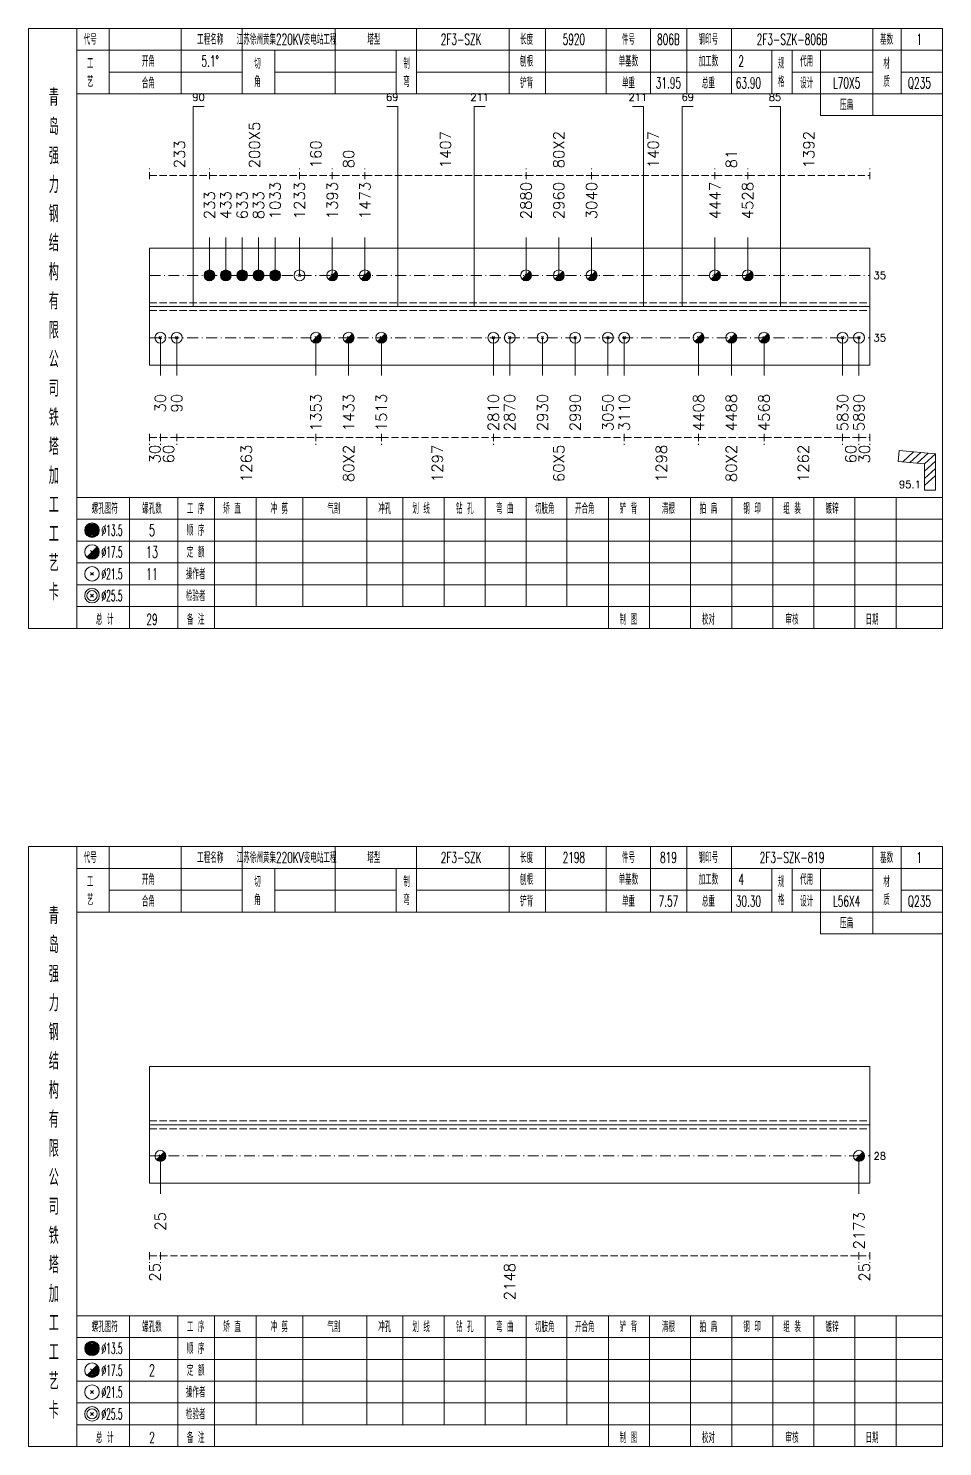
# Model space of a CAD drawing. Extents: x 0 to 4623, y -1159 to 4890.
# Drawn here: x 3736.8 to 3988.2, y 1350 to 1740 of the extents above; entities that cross this region are included whole.
import ezdxf
from ezdxf.enums import TextEntityAlignment as Align

# ---------------------------------------------------------------- set-up
doc = ezdxf.new("R2010")
doc.units = 0
doc.header["$MEASUREMENT"] = 0
doc.linetypes.add('一点画线', pattern=[5.2, 3, -1, 0.2, -1])
doc.linetypes.add('虚线', pattern=[2.75, 2, -0.75])
doc.layers.get('0').update_dxf_attribs({"linetype": 'CONTINUOUS', "lineweight": 25})
for name, color, linetype, lineweight in [('1', 7, 'CONTINUOUS', 25), ('2', 7, 'CONTINUOUS', 25), ('4', 7, 'CONTINUOUS', 25), ('5', 7, 'CONTINUOUS', 25)]:
    doc.layers.add(name, color=color, linetype=linetype, lineweight=lineweight)
doc.styles.get("Standard").update_dxf_attribs({"font": 'simplex.shx', "width": 0.7, "height": 3, "bigfont": 'gbhzfs.shx'})

# ---------------------------------------------------------------- blocks, each defined once
blk = doc.blocks.new('孔17.5')
at = {"layer": '5', "color": 7, "linetype": 'Continuous', "lineweight": 13}
for p, q in [((-0.707, -0.707), (0.707, 0.707)), ((-0.2, 0.2), (0.2, -0.2))]:
    blk.add_line(p, q, dxfattribs=at)
blk.add_circle((0, 0), 1, dxfattribs=at)
for radius in [0.9, 0.8, 0.7, 0.6, 0.5, 0.4, 0.3, 0.2, 0.1]:
    blk.add_arc((0, 0), radius, 225, 45, dxfattribs=at)
blk = doc.blocks.new('孔13.5')
at = {"layer": '5', "color": 7, "linetype": 'Continuous', "lineweight": 13}
for p, q in [((-0.1, -0.1), (0.1, 0.1)), ((0.1, -0.1), (-0.1, 0.1))]:
    blk.add_line(p, q, dxfattribs=at)
for radius in [1, 0.9, 0.8, 0.7, 0.6, 0.5, 0.4, 0.3, 0.2, 0.1]:
    blk.add_circle((0, 0), radius, dxfattribs=at)
blk = doc.blocks.new('孔21.5')
at = {"layer": '5', "color": 7, "linetype": 'Continuous', "lineweight": 13}
for p, q in [((-0.2, -0.2), (0.2, 0.2)), ((-0.2, 0.2), (0.2, -0.2))]:
    blk.add_line(p, q, dxfattribs=at)
blk.add_circle((0, 0), 1, dxfattribs=at)

msp = doc.modelspace()

# ---------------------------------------------------------------- linework, layer by layer
at = {"color": 8, "linetype": '虚线', "lineweight": 9}
for p, q in [((3770.1, 1698.5), (3770.1, 1701.5)), ((3786.6, 1698.5), (3786.6, 1701.5)), ((3786.6, 1698.5), (3786.6, 1701.5)), ((3811.36, 1698.5), (3811.36, 1701.5)), ((3811.36, 1698.5), (3811.36, 1701.5)), ((3820.36, 1698.5), (3820.36, 1701.5)), ((3820.36, 1698.5), (3820.36, 1701.5)), ((3829.36, 1698.5), (3829.36, 1701.5)), ((3829.36, 1698.5), (3829.36, 1701.5)), ((3873.662, 1698.5), (3873.662, 1701.5)), ((3873.662, 1698.5), (3873.662, 1701.5)), ((3891.662, 1698.5), (3891.662, 1701.5)), ((3891.662, 1698.5), (3891.662, 1701.5)), ((3925.6, 1698.5), (3925.6, 1701.5)), ((3925.6, 1698.5), (3925.6, 1701.5)), ((3934.6, 1698.5), (3934.6, 1701.5)), ((3934.6, 1698.5), (3934.6, 1701.5)), ((3968.2, 1698.5), (3968.2, 1701.5)), ((3770.1, 1699.5), (3786.6, 1699.5)), ((3786.6, 1699.5), (3811.36, 1699.5)), ((3811.36, 1699.5), (3820.36, 1699.5)), ((3820.36, 1699.5), (3829.36, 1699.5)), ((3829.36, 1699.5), (3873.662, 1699.5)), ((3873.662, 1699.5), (3891.662, 1699.5)), ((3891.662, 1699.5), (3925.6, 1699.5)), ((3925.6, 1699.5), (3934.6, 1699.5)), ((3934.6, 1699.5), (3968.2, 1699.5)), ((3770.1, 1628.5), (3770.1, 1625.5)), ((3770.1, 1627.5), (3773.1, 1627.5)), ((3773.1, 1628.5), (3773.1, 1625.5)), ((3773.1, 1628.5), (3773.1, 1625.5)), ((3773.1, 1627.5), (3777.6, 1627.5)), ((3777.6, 1628.5), (3777.6, 1625.5)), ((3777.6, 1628.5), (3777.6, 1625.5)), ((3777.6, 1627.5), (3815.86, 1627.5)), ((3815.86, 1628.5), (3815.86, 1625.5)), ((3815.86, 1628.5), (3815.86, 1625.5)), ((3815.86, 1627.5), (3833.86, 1627.5)), ((3833.86, 1628.5), (3833.86, 1625.5)), ((3833.86, 1628.5), (3833.86, 1625.5)), ((3833.86, 1627.5), (3864.662, 1627.5)), ((3864.662, 1628.5), (3864.662, 1625.5)), ((3864.662, 1628.5), (3864.662, 1625.5)), ((3864.662, 1627.5), (3900.662, 1627.5)), ((3900.662, 1628.5), (3900.662, 1625.5)), ((3900.662, 1628.5), (3900.662, 1625.5)), ((3900.662, 1627.5), (3921.1, 1627.5)), ((3921.1, 1628.5), (3921.1, 1625.5)), ((3921.1, 1628.5), (3921.1, 1625.5)), ((3921.1, 1627.5), (3939.1, 1627.5)), ((3939.1, 1628.5), (3939.1, 1625.5)), ((3939.1, 1628.5), (3939.1, 1625.5)), ((3939.1, 1627.5), (3960.7, 1627.5)), ((3960.7, 1628.5), (3960.7, 1625.5)), ((3960.7, 1628.5), (3960.7, 1625.5)), ((3960.7, 1627.5), (3965.2, 1627.5)), ((3965.2, 1628.5), (3965.2, 1625.5)), ((3965.2, 1628.5), (3965.2, 1625.5)), ((3965.2, 1627.5), (3968.2, 1627.5)), ((3968.2, 1628.5), (3968.2, 1625.5)), ((3770.1, 1403.5), (3770.1, 1400.5)), ((3770.1, 1402.5), (3773.1, 1402.5)), ((3773.1, 1403.5), (3773.1, 1400.5)), ((3773.1, 1403.5), (3773.1, 1400.5)), ((3773.1, 1402.5), (3965.2, 1402.5)), ((3965.2, 1403.5), (3965.2, 1400.5)), ((3965.2, 1403.5), (3965.2, 1400.5)), ((3965.2, 1402.5), (3968.2, 1402.5)), ((3968.2, 1403.5), (3968.2, 1400.5))]:
    msp.add_line(p, q, dxfattribs=at)
at = {"color": 7, "linetype": 'Continuous', "lineweight": 13}
for p, q in [((3786.6, 1672.071), (3786.6, 1682.5)), ((3791.1, 1672.071), (3791.1, 1682.5)), ((3795.6, 1672.071), (3795.6, 1682.5)), ((3800.1, 1672.071), (3800.1, 1682.5)), ((3804.667, 1672.071), (3804.667, 1682.5)), ((3811.36, 1672.071), (3811.36, 1682.5)), ((3820.36, 1672.071), (3820.36, 1682.5)), ((3829.36, 1672.071), (3829.36, 1682.5)), ((3873.662, 1672.071), (3873.662, 1682.5)), ((3882.662, 1672.071), (3882.662, 1682.5)), ((3891.662, 1672.071), (3891.662, 1682.5)), ((3925.6, 1672.071), (3925.6, 1682.5)), ((3934.6, 1672.071), (3934.6, 1682.5)), ((3773.1, 1654.929), (3773.1, 1644.5)), ((3777.6, 1654.929), (3777.6, 1644.5)), ((3815.86, 1654.929), (3815.86, 1644.5)), ((3824.86, 1654.929), (3824.86, 1644.5)), ((3833.86, 1654.929), (3833.86, 1644.5)), ((3864.662, 1654.929), (3864.662, 1644.5)), ((3869.162, 1654.929), (3869.162, 1644.5)), ((3878.162, 1654.929), (3878.162, 1644.5)), ((3887.162, 1654.929), (3887.162, 1644.5)), ((3896.162, 1654.929), (3896.162, 1644.5)), ((3900.662, 1654.929), (3900.662, 1644.5)), ((3921.1, 1654.929), (3921.1, 1644.5)), ((3930.1, 1654.929), (3930.1, 1644.5)), ((3939.1, 1654.929), (3939.1, 1644.5)), ((3960.7, 1654.929), (3960.7, 1644.5)), ((3965.2, 1654.929), (3965.2, 1644.5)), ((3773.1, 1429.929), (3773.1, 1419.5)), ((3965.2, 1429.929), (3965.2, 1419.5))]:
    msp.add_line(p, q, dxfattribs=at)
at = {"color": 7, "linetype": 'Continuous', "lineweight": 18}
for p, q in [((3770.1, 1679.571), (3770.1, 1647.429)), ((3770.1, 1679.571), (3968.2, 1679.571)), ((3968.2, 1679.571), (3968.2, 1647.429)), ((3770.1, 1663.5), (3968.2, 1663.5)), ((3770.1, 1454.571), (3770.1, 1422.429)), ((3770.1, 1454.571), (3968.2, 1454.571)), ((3968.2, 1454.571), (3968.2, 1422.429)), ((3770.1, 1438.5), (3968.2, 1438.5))]:
    msp.add_line(p, q, dxfattribs=at)
at = {"color": 3, "linetype": '一点画线', "lineweight": 13}
for p, q in [((3770.1, 1672.071), (3968.2, 1672.071)), ((3770.1, 1654.929), (3968.2, 1654.929)), ((3770.1, 1429.929), (3968.2, 1429.929))]:
    msp.add_line(p, q, dxfattribs=at)
at = {"color": 1, "linetype": '虚线', "lineweight": 18}
for p, q in [((3770.1, 1664.571), (3968.2, 1664.571)), ((3770.1, 1662.429), (3968.2, 1662.429)), ((3770.1, 1439.571), (3968.2, 1439.571)), ((3770.1, 1437.429), (3968.2, 1437.429))]:
    msp.add_line(p, q, dxfattribs=at)
at = {"layer": '1', "color": 7, "linetype": 'Continuous', "lineweight": 18}
for p, q in [((3770.1, 1647.429), (3968.2, 1647.429)), ((3770.1, 1422.429), (3968.2, 1422.429))]:
    msp.add_line(p, q, dxfattribs=at)
at = {"layer": '2', "color": 7, "linetype": 'Continuous', "lineweight": 13}
for p, q in [((3782.1, 1663.5), (3782.1, 1718.5)), ((3782.1, 1718.5), (3785.1, 1718.5)), ((3838.36, 1718.5), (3835.36, 1718.5)), ((3838.36, 1663.5), (3838.36, 1718.5)), ((3859.412, 1663.5), (3859.412, 1718.5)), ((3859.412, 1718.5), (3862.412, 1718.5)), ((3905.912, 1718.5), (3902.912, 1718.5)), ((3905.912, 1663.5), (3905.912, 1718.5)), ((3916.6, 1663.5), (3916.6, 1718.5)), ((3916.6, 1718.5), (3919.6, 1718.5)), ((3943.6, 1718.5), (3940.6, 1718.5)), ((3943.6, 1663.5), (3943.6, 1718.5)), ((3976.24, 1623.889), (3975.973, 1620.901)), ((3986.2, 1623), (3976.24, 1623.889)), ((3977.224, 1620.789), (3980.224, 1623.533)), ((3979.216, 1620.611), (3982.216, 1623.356)), ((3981.208, 1620.434), (3984.208, 1623.178)), ((3983.2, 1620.256), (3986.2, 1623)), ((3986.2, 1613), (3986.2, 1623)), ((3975.973, 1620.901), (3983.2, 1620.256)), ((3983.2, 1618.256), (3986.2, 1621)), ((3983.2, 1620.256), (3983.2, 1613)), ((3983.2, 1616.256), (3986.2, 1619)), ((3983.2, 1614.256), (3986.2, 1617)), ((3983.2, 1613), (3986.2, 1613))]:
    msp.add_line(p, q, dxfattribs=at)
at = {"layer": '4', "color": 1, "linetype": 'Continuous', "lineweight": 18}
for p, q in [((3750.1, 1575), (3750.1, 1740)), ((3759, 1722), (3759, 1740)), ((3778.8, 1722), (3778.8, 1740)), ((3795.6, 1722), (3795.6, 1740)), ((3821.2, 1722), (3821.2, 1740)), ((3843.5, 1722), (3843.5, 1740)), ((3869, 1722), (3869, 1740)), ((3879, 1722), (3879, 1740)), ((3895.7, 1722), (3895.7, 1740)), ((3907.9, 1722), (3907.9, 1740)), ((3917.9, 1722), (3917.9, 1740)), ((3930.1, 1722), (3930.1, 1740)), ((3969, 1716), (3969, 1740)), ((3976.8, 1722), (3976.8, 1740)), ((3750.1, 1734), (3988.2, 1734)), ((3804.6, 1722), (3804.6, 1734)), ((3837.9, 1722), (3837.9, 1734)), ((3941.2, 1722), (3941.2, 1734)), ((3946.8, 1722), (3946.8, 1734)), ((3954.6, 1716), (3954.6, 1734)), ((3759, 1728), (3795.6, 1728)), ((3804.6, 1728), (3837.9, 1728)), ((3843.5, 1728), (3941.2, 1728)), ((3946.8, 1728), (3969, 1728)), ((3976.8, 1728), (3988.2, 1728)), ((3750.1, 1722), (3988.2, 1722)), ((3954.6, 1716), (3988.2, 1716)), ((3750.1, 1611), (3988.2, 1611)), ((3764.6, 1575), (3764.6, 1611)), ((3777.9, 1575), (3777.9, 1611)), ((3788, 1575), (3788, 1611)), ((3799.4, 1581), (3799.4, 1611)), ((3812.3, 1581), (3812.3, 1611)), ((3829.9, 1581), (3829.9, 1611)), ((3839.8, 1581), (3839.8, 1611)), ((3851.1, 1581), (3851.1, 1611)), ((3862.4, 1581), (3862.4, 1611)), ((3873.7, 1581), (3873.7, 1611)), ((3884.9, 1581), (3884.9, 1611)), ((3896.3, 1581), (3896.3, 1611)), ((3907.6, 1581), (3907.6, 1611)), ((3918.9, 1581), (3918.9, 1611)), ((3930.2, 1581), (3930.2, 1611)), ((3941.5, 1581), (3941.5, 1611)), ((3952.8, 1581), (3952.8, 1611)), ((3964.1, 1581), (3964.1, 1611)), ((3975.4, 1581), (3975.4, 1611)), ((3750.1, 1605), (3988.2, 1605)), ((3750.1, 1599), (3988.2, 1599)), ((3750.1, 1593), (3988.2, 1593)), ((3750.1, 1587), (3988.2, 1587)), ((3750.1, 1581), (3988.2, 1581)), ((3896.3, 1575), (3896.3, 1581)), ((3907.6, 1575), (3907.6, 1581)), ((3918.9, 1575), (3918.9, 1581)), ((3930.2, 1575), (3930.2, 1581)), ((3941.5, 1575), (3941.5, 1581)), ((3952.8, 1575), (3952.8, 1581)), ((3964.1, 1575), (3964.1, 1581)), ((3975.4, 1575), (3975.4, 1581)), ((3750.1, 1350), (3750.1, 1515)), ((3759, 1497), (3759, 1515)), ((3778.8, 1497), (3778.8, 1515)), ((3795.6, 1497), (3795.6, 1515)), ((3821.2, 1497), (3821.2, 1515)), ((3843.5, 1497), (3843.5, 1515)), ((3869, 1497), (3869, 1515)), ((3879, 1497), (3879, 1515)), ((3895.7, 1497), (3895.7, 1515)), ((3907.9, 1497), (3907.9, 1515)), ((3917.9, 1497), (3917.9, 1515)), ((3930.1, 1497), (3930.1, 1515)), ((3969, 1491), (3969, 1515)), ((3976.8, 1497), (3976.8, 1515)), ((3750.1, 1509), (3988.2, 1509)), ((3804.6, 1497), (3804.6, 1509)), ((3837.9, 1497), (3837.9, 1509)), ((3941.2, 1497), (3941.2, 1509)), ((3946.8, 1497), (3946.8, 1509)), ((3954.6, 1491), (3954.6, 1509)), ((3759, 1503), (3795.6, 1503)), ((3804.6, 1503), (3837.9, 1503)), ((3843.5, 1503), (3941.2, 1503)), ((3946.8, 1503), (3969, 1503)), ((3976.8, 1503), (3988.2, 1503)), ((3750.1, 1497), (3988.2, 1497)), ((3954.6, 1491), (3988.2, 1491)), ((3750.1, 1386), (3988.2, 1386)), ((3764.6, 1350), (3764.6, 1386)), ((3777.9, 1350), (3777.9, 1386)), ((3788, 1350), (3788, 1386)), ((3799.4, 1356), (3799.4, 1386)), ((3812.3, 1356), (3812.3, 1386)), ((3829.9, 1356), (3829.9, 1386)), ((3839.8, 1356), (3839.8, 1386)), ((3851.1, 1356), (3851.1, 1386)), ((3862.4, 1356), (3862.4, 1386)), ((3873.7, 1356), (3873.7, 1386)), ((3884.9, 1356), (3884.9, 1386)), ((3896.3, 1356), (3896.3, 1386)), ((3907.6, 1356), (3907.6, 1386)), ((3918.9, 1356), (3918.9, 1386)), ((3930.2, 1356), (3930.2, 1386)), ((3941.5, 1356), (3941.5, 1386)), ((3952.8, 1356), (3952.8, 1386)), ((3964.1, 1356), (3964.1, 1386)), ((3975.4, 1356), (3975.4, 1386)), ((3750.1, 1380), (3988.2, 1380)), ((3750.1, 1374), (3988.2, 1374)), ((3750.1, 1368), (3988.2, 1368)), ((3750.1, 1362), (3988.2, 1362)), ((3750.1, 1356), (3988.2, 1356)), ((3896.3, 1350), (3896.3, 1356)), ((3907.6, 1350), (3907.6, 1356)), ((3918.9, 1350), (3918.9, 1356)), ((3930.2, 1350), (3930.2, 1356)), ((3941.5, 1350), (3941.5, 1356)), ((3952.8, 1350), (3952.8, 1356)), ((3964.1, 1350), (3964.1, 1356)), ((3975.4, 1350), (3975.4, 1356))]:
    msp.add_line(p, q, dxfattribs=at)
at = {"layer": '4', "color": 7, "linetype": 'Continuous', "lineweight": 13}
for p, q in [((3754.1, 1601.8), (3754.5, 1602.2)), ((3754.5, 1601.8), (3754.1, 1602.2)), ((3752.886, 1594.586), (3755.714, 1597.414)), ((3753.9, 1596.4), (3754.7, 1595.6)), ((3753.9, 1589.6), (3754.7, 1590.4)), ((3753.9, 1590.4), (3754.7, 1589.6)), ((3753.9, 1583.6), (3754.7, 1584.4)), ((3753.9, 1584.4), (3754.7, 1583.6)), ((3754.1, 1376.8), (3754.5, 1377.2)), ((3754.5, 1376.8), (3754.1, 1377.2)), ((3752.886, 1369.586), (3755.714, 1372.414)), ((3753.9, 1371.4), (3754.7, 1370.6)), ((3753.9, 1364.6), (3754.7, 1365.4)), ((3753.9, 1365.4), (3754.7, 1364.6)), ((3753.9, 1358.6), (3754.7, 1359.4)), ((3753.9, 1359.4), (3754.7, 1358.6))]:
    msp.add_line(p, q, dxfattribs=at)
at = {"layer": '4', "color": 1, "linetype": 'Continuous', "lineweight": 18}
for points in [[(3736.8, 1740), (3736.8, 1575), (3988.2, 1575), (3988.2, 1740)], [(3736.8, 1515), (3736.8, 1350), (3988.2, 1350), (3988.2, 1515)]]:
    msp.add_lwpolyline(points, close=True, dxfattribs=at)
at = {"layer": '4', "color": 7, "linetype": 'Continuous', "lineweight": 13}
for centre, radius in [((3754.3, 1602), 2), ((3754.3, 1602), 1.8), ((3754.3, 1602), 1.6), ((3754.3, 1602), 1.4), ((3754.3, 1602), 1.2), ((3754.3, 1602), 1), ((3754.3, 1602), 0.8), ((3754.3, 1602), 0.6), ((3754.3, 1602), 0.4), ((3754.3, 1602), 0.2), ((3754.3, 1596), 2), ((3754.3, 1590), 2), ((3754.3, 1584), 2), ((3754.3, 1584), 1.4), ((3754.3, 1377), 2), ((3754.3, 1377), 1.8), ((3754.3, 1377), 1.6), ((3754.3, 1377), 1.4), ((3754.3, 1377), 1.2), ((3754.3, 1377), 1), ((3754.3, 1377), 0.8), ((3754.3, 1377), 0.6), ((3754.3, 1377), 0.4), ((3754.3, 1377), 0.2), ((3754.3, 1371), 2), ((3754.3, 1365), 2), ((3754.3, 1359), 2), ((3754.3, 1359), 1.4)]:
    msp.add_circle(centre, radius, dxfattribs=at)
for centre, radius in [((3754.3, 1596), 1.8), ((3754.3, 1596), 1.6), ((3754.3, 1596), 1.4), ((3754.3, 1596), 1.2), ((3754.3, 1596), 1), ((3754.3, 1596), 0.8), ((3754.3, 1596), 0.6), ((3754.3, 1596), 0.4), ((3754.3, 1596), 0.2), ((3754.3, 1371), 1.8), ((3754.3, 1371), 1.6), ((3754.3, 1371), 1.4), ((3754.3, 1371), 1.2), ((3754.3, 1371), 1), ((3754.3, 1371), 0.8), ((3754.3, 1371), 0.6), ((3754.3, 1371), 0.4), ((3754.3, 1371), 0.2)]:
    msp.add_arc(centre, radius, 225, 45, dxfattribs=at)

# ---------------------------------------------------------------- block references
at = {"color": 7, "linetype": 'Continuous', "lineweight": 13, "xscale": 1.5, "yscale": 1.5, "zscale": 1.5}
for name, p in [('孔13.5', (3786.6, 1672.071)), ('孔13.5', (3791.1, 1672.071)), ('孔13.5', (3795.6, 1672.071)), ('孔13.5', (3800.1, 1672.071)), ('孔13.5', (3804.667, 1672.071)), ('孔21.5', (3811.36, 1672.071)), ('孔17.5', (3820.36, 1672.071)), ('孔17.5', (3829.36, 1672.071)), ('孔17.5', (3873.662, 1672.071)), ('孔17.5', (3882.662, 1672.071)), ('孔17.5', (3891.662, 1672.071)), ('孔17.5', (3925.6, 1672.071)), ('孔17.5', (3934.6, 1672.071))]:
    msp.add_blockref(name, p, dxfattribs=at)
at = {"layer": '1', "color": 7, "linetype": 'Continuous', "lineweight": 13, "xscale": 1.5, "yscale": 1.5, "zscale": 1.5}
for name, p in [('孔21.5', (3773.1, 1654.929)), ('孔21.5', (3777.6, 1654.929)), ('孔17.5', (3815.86, 1654.929)), ('孔17.5', (3824.86, 1654.929)), ('孔17.5', (3833.86, 1654.929)), ('孔21.5', (3864.662, 1654.929)), ('孔21.5', (3869.162, 1654.929)), ('孔21.5', (3878.162, 1654.929)), ('孔21.5', (3887.162, 1654.929)), ('孔21.5', (3896.162, 1654.929)), ('孔21.5', (3900.662, 1654.929)), ('孔17.5', (3921.1, 1654.929)), ('孔17.5', (3930.1, 1654.929)), ('孔17.5', (3939.1, 1654.929)), ('孔21.5', (3960.7, 1654.929)), ('孔21.5', (3965.2, 1654.929)), ('孔17.5', (3773.1, 1429.929)), ('孔17.5', (3965.2, 1429.929))]:
    msp.add_blockref(name, p, dxfattribs=at)

# ---------------------------------------------------------------- texts
at = {"color": 8, "linetype": 'Continuous', "lineweight": 9}
for s, p in [('200X5', (3798.98, 1701.5)), ('233', (3778.35, 1701.5)), ('160', (3815.86, 1701.5)), ('1407', (3851.511, 1701.5)), ('80X2', (3882.662, 1701.5)), ('1407', (3908.631, 1701.5)), ('1392', (3951.4, 1701.5)), ('80', (3824.86, 1701.5)), ('81', (3930.1, 1701.5))]:
    msp.add_text(s, height=3, rotation=90, dxfattribs=at).set_placement(p, align=Align.MIDDLE_LEFT)
at = {"color": 7, "linetype": 'Continuous', "lineweight": 13}
for s, p in [('1033', (3804.667, 1687.5)), ('1233', (3811.36, 1687.5)), ('1393', (3820.36, 1687.5)), ('1473', (3829.36, 1687.5)), ('2880', (3873.662, 1687.5)), ('2960', (3882.662, 1687.5)), ('3040', (3891.662, 1687.5)), ('4447', (3925.6, 1687.5)), ('4528', (3934.6, 1687.5)), ('233', (3786.6, 1687.5)), ('433', (3791.1, 1687.5)), ('633', (3795.6, 1687.5)), ('833', (3800.1, 1687.5))]:
    msp.add_text(s, height=3, rotation=90, dxfattribs=at).set_placement(p, align=Align.MIDDLE_LEFT)
for s, p in [('35', (3969.2, 1672.071)), ('35', (3969.2, 1654.929)), ('28', (3969.2, 1429.929))]:
    msp.add_text(s, height=2, dxfattribs=at).set_placement(p, align=Align.MIDDLE_LEFT)
at = {"color": 8, "linetype": 'Continuous', "lineweight": 9}
for s, p in [('30', (3771.6, 1625.5)), ('60', (3775.35, 1625.5)), ('1263', (3796.73, 1625.5)), ('80X2', (3824.86, 1625.5)), ('1297', (3849.261, 1625.5)), ('60X5', (3882.662, 1625.5)), ('1298', (3910.881, 1625.5)), ('80X2', (3930.1, 1625.5)), ('1262', (3949.9, 1625.5)), ('60', (3962.95, 1625.5)), ('30', (3966.7, 1625.5)), ('25', (3771.6, 1400.5)), ('2148', (3869.15, 1400.5)), ('25', (3966.7, 1400.5))]:
    msp.add_text(s, height=3, rotation=90, dxfattribs=at).set_placement(p, align=Align.MIDDLE_RIGHT)
at = {"layer": '1', "color": 7, "linetype": 'Continuous', "lineweight": 13}
for s, p in [('30', (3773.1, 1639.5)), ('90', (3777.6, 1639.5)), ('1353', (3815.86, 1639.5)), ('1433', (3824.86, 1639.5)), ('1513', (3833.86, 1639.5)), ('2810', (3864.662, 1639.5)), ('2870', (3869.162, 1639.5)), ('2930', (3878.162, 1639.5)), ('2990', (3887.162, 1639.5)), ('3050', (3896.162, 1639.5)), ('3110', (3900.662, 1639.5)), ('4408', (3921.1, 1639.5)), ('4488', (3930.1, 1639.5)), ('4568', (3939.1, 1639.5)), ('5830', (3960.7, 1639.5)), ('5890', (3965.2, 1639.5)), ('25', (3773.1, 1414.5)), ('2173', (3965.2, 1414.5))]:
    msp.add_text(s, height=3, rotation=90, dxfattribs=at).set_placement(p, align=Align.MIDDLE_RIGHT)
at = {"layer": '2', "color": 7, "linetype": 'Continuous', "lineweight": 13}
for s, p in [('90', (3783.6, 1719.5)), ('69', (3836.86, 1719.5)), ('211', (3860.912, 1719.5)), ('211', (3904.412, 1719.5)), ('69', (3918.1, 1719.5)), ('85', (3942.1, 1719.5))]:
    msp.add_text(s, height=2, dxfattribs=at).set_placement(p, align=Align.BOTTOM_CENTER)
msp.add_text('95.1', height=2, dxfattribs=at).set_placement((3982.2, 1613), align=Align.BOTTOM_RIGHT)
at = {"layer": '4', "color": 1, "linetype": 'Continuous', "lineweight": 13}
for s, height, width, p in [('代号', 3, 0.6, (3753.8, 1737)), ('工程名称', 3, 0.6, (3786.8, 1737)), ('江苏徐州黄集220KV变电站工程', 3, 0.6, (3807.8, 1737)), ('塔型', 3, 0.6, (3831.8, 1737)), ('2F3-SZK', 3, 0.6, (3855.8, 1737)), ('长度', 3, 0.6, (3873.8, 1737)), ('5920', 3, 0.6, (3886.8, 1737)), ('件号', 3, 0.6, (3901.8, 1737)), ('806B', 3, 0.6, (3912.8, 1737)), ('钢印号', 3, 0.6, (3923.8, 1737)), ('2F3-SZK-806B', 3, 0.6, (3946.8, 1737)), ('基数', 3, 0.6, (3972.8, 1737)), ('1', 3, 0.6, (3981.8, 1737)), ('工', 3, 0.6, (3753.8, 1730.4)), ('开角', 3, 0.6, (3769.8, 1731)), ('5.1%%d', 3, 0.6, (3786.8, 1731)), ('切', 3, 0.6, (3799.8, 1730.4)), ('制', 3, 0.6, (3840.8, 1730.4)), ('刨根', 3, 0.6, (3873.8, 1731)), ('单基数', 3, 0.6, (3901.8, 1731)), ('加工数', 3, 0.6, (3923.8, 1731)), ('2', 3, 0.6, (3932.8, 1731)), ('规', 3, 0.6, (3943.8, 1730.4)), ('代用', 3, 0.6, (3950.8, 1731)), ('材', 3, 0.6, (3972.8, 1730.4)), ('艺', 3, 0.6, (3753.8, 1725.4)), ('合角', 3, 0.6, (3769.8, 1725)), ('角', 3, 0.6, (3799.8, 1725.4)), ('弯', 3, 0.6, (3840.8, 1725.4)), ('铲背', 3, 0.6, (3873.8, 1725)), ('单重', 3, 0.6, (3901.8, 1725)), ('31.95', 3, 0.6, (3912.8, 1725)), ('总重', 3, 0.6, (3923.8, 1725)), ('63.90', 3, 0.6, (3934.8, 1725)), ('格', 3, 0.6, (3943.8, 1725.4)), ('设计', 3, 0.6, (3950.8, 1725)), ('L70X5', 3, 0.6, (3961.8, 1725)), ('质', 3, 0.6, (3972.8, 1725.4)), ('Q235', 3, 0.6, (3981.8, 1725)), ('青', 4.6, 0.8, (3743.8, 1721)), ('压扁', 3, 0.6, (3961.8, 1719)), ('岛', 4.6, 0.8, (3743.8, 1713)), ('强', 4.6, 0.8, (3743.8, 1705)), ('力', 4.6, 0.8, (3743.8, 1697)), ('钢', 4.6, 0.8, (3743.8, 1689)), ('结', 4.6, 0.8, (3743.8, 1681)), ('构', 4.6, 0.8, (3743.8, 1673)), ('有', 4.6, 0.8, (3743.8, 1665)), ('限', 4.6, 0.8, (3743.8, 1657)), ('公', 4.6, 0.8, (3743.8, 1649)), ('司', 4.6, 0.8, (3743.8, 1641)), ('铁', 4.6, 0.8, (3743.8, 1633)), ('塔', 4.6, 0.8, (3743.8, 1625)), ('加', 4.6, 0.8, (3743.8, 1617)), ('工', 4.6, 0.8, (3743.8, 1609)), ('螺孔图符', 3, 0.6, (3757.8, 1608)), ('螺孔数', 3, 0.6, (3770.8, 1608)), ('工 序', 3, 0.6, (3782.8, 1608)), ('矫 直', 3, 0.6, (3792.8, 1608)), ('冲 剪', 3, 0.6, (3805.8, 1608)), ('气割', 3, 0.6, (3820.8, 1608)), ('冲孔', 3, 0.6, (3834.8, 1608)), ('划 线', 3, 0.6, (3844.8, 1608)), ('钻 孔', 3, 0.6, (3856.8, 1608)), ('弯 曲', 3, 0.6, (3867.8, 1608)), ('切肢角', 3, 0.6, (3878.8, 1608)), ('开合角', 3, 0.6, (3889.8, 1608)), ('铲 背', 3, 0.6, (3901.8, 1608)), ('清根', 3, 0.6, (3912.8, 1608)), ('拍 扁', 3, 0.6, (3923.8, 1608)), ('钢 印', 3, 0.6, (3935.8, 1608)), ('组 装', 3, 0.6, (3946.8, 1608)), ('镀锌', 3, 0.6, (3957.8, 1608)), ('工', 4.6, 0.8, (3743.8, 1601)), ('%%C13.5', 3, 0.5, (3759.8, 1602)), ('5', 3.2, 0.6, (3770.8, 1602)), ('顺 序', 3, 0.6, (3782.8, 1602)), ('艺', 4.6, 0.8, (3743.8, 1593)), ('%%C17.5', 3, 0.5, (3759.8, 1596)), ('13', 3.2, 0.6, (3770.8, 1596)), ('定 额', 3, 0.6, (3782.8, 1596)), ('%%C21.5', 3, 0.5, (3759.8, 1590)), ('11', 3.2, 0.6, (3770.8, 1590)), ('操作者', 3, 0.6, (3782.8, 1590)), ('卡', 4.6, 0.8, (3743.8, 1585)), ('%%C25.5', 3, 0.5, (3759.8, 1584)), ('检验者', 3, 0.6, (3782.8, 1584)), ('总 计', 3, 0.6, (3757.8, 1577.5)), ('29', 3, 0.6, (3770.8, 1577.5)), ('备 注', 3, 0.6, (3782.8, 1577.5)), ('制 图', 3, 0.6, (3901.8, 1577.5)), ('校对', 3, 0.6, (3923.8, 1577.5)), ('审核', 3, 0.6, (3946.8, 1577.5)), ('日期', 3, 0.6, (3968.8, 1577.5)), ('代号', 3, 0.6, (3753.8, 1512)), ('工程名称', 3, 0.6, (3786.8, 1512)), ('江苏徐州黄集220KV变电站工程', 3, 0.6, (3807.8, 1512)), ('塔型', 3, 0.6, (3831.8, 1512)), ('2F3-SZK', 3, 0.6, (3855.8, 1512)), ('长度', 3, 0.6, (3873.8, 1512)), ('2198', 3, 0.6, (3886.8, 1512)), ('件号', 3, 0.6, (3901.8, 1512)), ('819', 3, 0.6, (3912.8, 1512)), ('钢印号', 3, 0.6, (3923.8, 1512)), ('2F3-SZK-819', 3, 0.6, (3946.8, 1512)), ('基数', 3, 0.6, (3972.8, 1512)), ('1', 3, 0.6, (3981.8, 1512)), ('工', 3, 0.6, (3753.8, 1505.4)), ('开角', 3, 0.6, (3769.8, 1506)), ('切', 3, 0.6, (3799.8, 1505.4)), ('制', 3, 0.6, (3840.8, 1505.4)), ('刨根', 3, 0.6, (3873.8, 1506)), ('单基数', 3, 0.6, (3901.8, 1506)), ('加工数', 3, 0.6, (3923.8, 1506)), ('4', 3, 0.6, (3932.8, 1506)), ('规', 3, 0.6, (3943.8, 1505.4)), ('代用', 3, 0.6, (3950.8, 1506)), ('材', 3, 0.6, (3972.8, 1505.4)), ('艺', 3, 0.6, (3753.8, 1500.4)), ('合角', 3, 0.6, (3769.8, 1500)), ('角', 3, 0.6, (3799.8, 1500.4)), ('弯', 3, 0.6, (3840.8, 1500.4)), ('铲背', 3, 0.6, (3873.8, 1500)), ('单重', 3, 0.6, (3901.8, 1500)), ('7.57', 3, 0.6, (3912.8, 1500)), ('总重', 3, 0.6, (3923.8, 1500)), ('30.30', 3, 0.6, (3934.8, 1500)), ('格', 3, 0.6, (3943.8, 1500.4)), ('设计', 3, 0.6, (3950.8, 1500)), ('L56X4', 3, 0.6, (3961.8, 1500)), ('质', 3, 0.6, (3972.8, 1500.4)), ('Q235', 3, 0.6, (3981.8, 1500)), ('青', 4.6, 0.8, (3743.8, 1496)), ('压扁', 3, 0.6, (3961.8, 1494)), ('岛', 4.6, 0.8, (3743.8, 1488)), ('强', 4.6, 0.8, (3743.8, 1480)), ('力', 4.6, 0.8, (3743.8, 1472)), ('钢', 4.6, 0.8, (3743.8, 1464)), ('结', 4.6, 0.8, (3743.8, 1456)), ('构', 4.6, 0.8, (3743.8, 1448)), ('有', 4.6, 0.8, (3743.8, 1440)), ('限', 4.6, 0.8, (3743.8, 1432)), ('公', 4.6, 0.8, (3743.8, 1424)), ('司', 4.6, 0.8, (3743.8, 1416)), ('铁', 4.6, 0.8, (3743.8, 1408)), ('塔', 4.6, 0.8, (3743.8, 1400)), ('加', 4.6, 0.8, (3743.8, 1392)), ('工', 4.6, 0.8, (3743.8, 1384)), ('螺孔图符', 3, 0.6, (3757.8, 1383)), ('螺孔数', 3, 0.6, (3770.8, 1383)), ('工 序', 3, 0.6, (3782.8, 1383)), ('矫 直', 3, 0.6, (3792.8, 1383)), ('冲 剪', 3, 0.6, (3805.8, 1383)), ('气割', 3, 0.6, (3820.8, 1383)), ('冲孔', 3, 0.6, (3834.8, 1383)), ('划 线', 3, 0.6, (3844.8, 1383)), ('钻 孔', 3, 0.6, (3856.8, 1383)), ('弯 曲', 3, 0.6, (3867.8, 1383)), ('切肢角', 3, 0.6, (3878.8, 1383)), ('开合角', 3, 0.6, (3889.8, 1383)), ('铲 背', 3, 0.6, (3901.8, 1383)), ('清根', 3, 0.6, (3912.8, 1383)), ('拍 扁', 3, 0.6, (3923.8, 1383)), ('钢 印', 3, 0.6, (3935.8, 1383)), ('组 装', 3, 0.6, (3946.8, 1383)), ('镀锌', 3, 0.6, (3957.8, 1383)), ('工', 4.6, 0.8, (3743.8, 1376)), ('%%C13.5', 3, 0.5, (3759.8, 1377)), ('顺 序', 3, 0.6, (3782.8, 1377)), ('定 额', 3, 0.6, (3782.8, 1371)), ('艺', 4.6, 0.8, (3743.8, 1368)), ('%%C17.5', 3, 0.5, (3759.8, 1371)), ('2', 3.2, 0.6, (3770.8, 1371)), ('%%C21.5', 3, 0.5, (3759.8, 1365)), ('操作者', 3, 0.6, (3782.8, 1365)), ('卡', 4.6, 0.8, (3743.8, 1360)), ('%%C25.5', 3, 0.5, (3759.8, 1359)), ('检验者', 3, 0.6, (3782.8, 1359)), ('总 计', 3, 0.6, (3757.8, 1352.5)), ('2', 3, 0.6, (3770.8, 1352.5)), ('备 注', 3, 0.6, (3782.8, 1352.5)), ('制 图', 3, 0.6, (3901.8, 1352.5)), ('校对', 3, 0.6, (3923.8, 1352.5)), ('审核', 3, 0.6, (3946.8, 1352.5)), ('日期', 3, 0.6, (3968.8, 1352.5))]:
    msp.add_text(s, height=height, dxfattribs=dict(at, width=width)).set_placement(p, align=Align.MIDDLE_CENTER)

doc.saveas('drawing.dxf')
